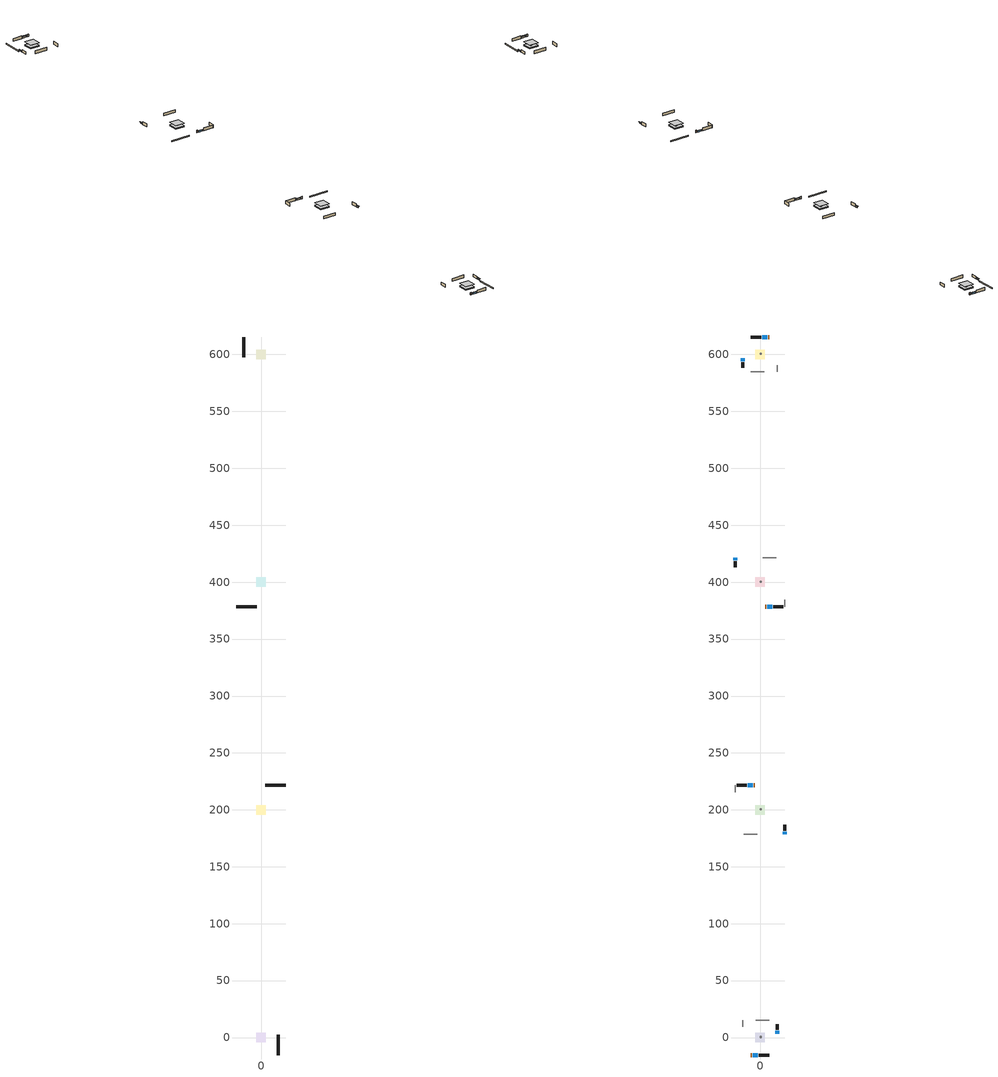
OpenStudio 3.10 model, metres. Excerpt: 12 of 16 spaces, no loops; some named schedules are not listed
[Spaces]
unit1_crawlspace___unvented_1
 floor foundation (unit1_Slab1_construction): -4.21,-4.21 -4.21,4.21 4.21,4.21 4.21,-4.21 z-0.91
 wall foundation (unit1_FoundationWall2_construction): 15.36,-15.36 15.36,2.5 z-0.91:0
unit2_crawlspace___unvented_1
 floor foundation (unit2_Slab1_2_construction): -4.21,195.79 -4.21,204.21 4.21,204.21 4.21,195.79 z-0.91
 wall foundation (unit2_FoundationWall3_2_construction): 21.56,221.56 3.7,221.56 z-0.91:0
unit3_crawlspace___unvented_1
 floor foundation (unit3_Slab1_3_construction): -4.21,395.79 -4.21,404.21 4.21,404.21 4.21,395.79 z-0.91
 wall foundation (unit3_FoundationWall3_3_construction): -21.56,378.44 -3.7,378.44 z-0.91:0
unit4_crawlspace___unvented_1
 floor foundation (unit4_Slab1_4_construction): -4.21,595.79 -4.21,604.21 4.21,604.21 4.21,595.79 z-0.91
 wall foundation (unit4_FoundationWall2_4_construction): -15.36,615.36 -15.36,597.5 z-0.91:0
unit1_central_ac_and_furnace_airloop_ret_air_space
 floor adiabatic (unit1_AdiabaticConst): 0,0 0,1 1,1 1,0 z0
 wall adiabatic (unit1_AdiabaticConst): 0,0 1,0 1,1 0,1 0,0 z0:1
 ceiling adiabatic (unit1_AdiabaticConst): 1,0 1,1 0,1 0,0 z1
unit1_conditioned_space_1
 floor to unit1_crawlspace___unvented_1 (unit1_Floor1_construction): -4.21,-4.21 -4.21,4.21 4.21,4.21 4.21,-4.21 z0
 wall outside (unit1_AdiabaticWallConstruction_1): -8.14,-15.36 -7.22,-15.36 z0:2.03
 wall outside (unit1_AdiabaticWallConstruction): -6.3,-15.36 -1.9,-15.36 z0:1.19; 15.36,3.43 15.36,5.87 z0:1.07
 wall outside (unit1_Wall3_construction): -0.97,-15.36 8.03,-15.36 z0:2.44
 wall outside (unit1_Wall2_construction): 15.36,6.8 15.36,11.69 z0:2.44
 wall adiabatic (unit1_Wall4_construction): -15.36,15.36 -15.36,9.41 z0:2.44
 wall adiabatic (unit1_Wall1_construction): 8.14,15.36 -3.77,15.36 z0:2.44
 window (unit1_WindowConstruction_1): -6.3,-15.36 -1.9,-15.36 z0:1.19
 window (unit1_WindowConstruction): 15.36,3.43 15.36,5.87 z0:1.07
 door (unit1_Door): -8.14,-15.36 -7.23,-15.36 z0:2.03
 ceiling to unit1_attic___vented_1 (unit1_Floor2_construction): 4.21,-4.21 4.21,4.21 -4.21,4.21 -4.21,-4.21 z2.44
unit2_central_ac_and_furnace_airloop_ret_air_space
 floor adiabatic (unit2_AdiabaticConst): 0,200 0,201 1,201 1,200 z0
 wall adiabatic (unit2_AdiabaticConst): 0,200 1,200 1,201 0,201 0,200 z0:1
 ceiling adiabatic (unit2_AdiabaticConst): 1,200 1,201 0,201 0,200 z1
unit2_conditioned_space_1
 floor to unit2_crawlspace___unvented_1 (unit2_Floor1_2_construction): -4.21,195.79 -4.21,204.21 4.21,204.21 4.21,195.79 z0
 wall outside (unit2_AdiabaticWallConstruction_1): -4.46,221.56 -5.37,221.56 z0:2.03
 wall outside (unit2_AdiabaticWallConstruction): 21.56,178.44 21.56,180.89 z0:1.07; -6.3,221.56 -10.7,221.56 z0:1.19
 wall outside (unit2_Wall4_2_construction): 21.56,181.82 21.56,186.7 z0:2.44
 wall outside (unit2_Wall3_2_construction): -11.63,221.56 -20.63,221.56 z0:2.44
 wall adiabatic (unit2_Wall2_2_construction): -21.56,221.56 -21.56,215.6 z0:2.44
 wall adiabatic (unit2_Wall1_2_construction): -14.33,178.44 -2.43,178.44 z0:2.44
 window (unit2_WindowConstruction_1): 21.56,178.44 21.56,180.89 z0:1.07
 window (unit2_WindowConstruction): -6.3,221.56 -10.7,221.56 z0:1.19
 door (unit2_Door): -4.46,221.56 -5.37,221.56 z0:2.03
 ceiling to unit2_attic___vented_1 (unit2_Floor2_2_construction): 4.21,195.79 4.21,204.21 -4.21,204.21 -4.21,195.79 z2.44
unit3_central_ac_and_furnace_airloop_ret_air_space
 floor adiabatic (unit3_AdiabaticConst): 0,400 0,401 1,401 1,400 z0
 wall adiabatic (unit3_AdiabaticConst): 0,400 1,400 1,401 0,401 0,400 z0:1
 ceiling adiabatic (unit3_AdiabaticConst): 1,400 1,401 0,401 0,400 z1
unit3_conditioned_space_1
 floor to unit3_crawlspace___unvented_1 (unit3_Floor1_3_construction): -4.21,395.79 -4.21,404.21 4.21,404.21 4.21,395.79 z0
 wall outside (unit3_AdiabaticWallConstruction_1): 4.46,378.44 5.37,378.44 z0:2.03
 wall outside (unit3_AdiabaticWallConstruction): -21.56,421.56 -21.56,419.11 z0:1.07; 6.3,378.44 10.7,378.44 z0:1.19
 wall outside (unit3_Wall4_3_construction): -21.56,418.18 -21.56,413.3 z0:2.44
 wall outside (unit3_Wall3_3_construction): 11.63,378.44 20.63,378.44 z0:2.44
 wall adiabatic (unit3_Wall2_3_construction): 21.56,378.44 21.56,384.4 z0:2.44
 wall adiabatic (unit3_Wall1_3_construction): 14.33,421.56 2.43,421.56 z0:2.44
 window (unit3_WindowConstruction_1): -21.56,421.56 -21.56,419.11 z0:1.07
 window (unit3_WindowConstruction): 6.3,378.44 10.7,378.44 z0:1.19
 door (unit3_Door): 4.46,378.44 5.37,378.44 z0:2.03
 ceiling to unit3_attic___vented_1 (unit3_Floor2_3_construction): 4.21,395.79 4.21,404.21 -4.21,404.21 -4.21,395.79 z2.44
unit4_central_ac_and_furnace_airloop_ret_air_space
 floor adiabatic (unit4_AdiabaticConst): 0,600 0,601 1,601 1,600 z0
 wall adiabatic (unit4_AdiabaticConst): 0,600 1,600 1,601 0,601 0,600 z0:1
 ceiling adiabatic (unit4_AdiabaticConst): 1,600 1,601 0,601 0,600 z1
unit4_conditioned_space_1
 floor to unit4_crawlspace___unvented_1 (unit4_Floor1_4_construction): -4.21,595.79 -4.21,604.21 4.21,604.21 4.21,595.79 z0
 wall outside (unit4_AdiabaticWallConstruction_1): 8.14,615.36 7.22,615.36 z0:2.03
 wall outside (unit4_AdiabaticWallConstruction): 6.3,615.36 1.9,615.36 z0:1.19; -15.36,596.57 -15.36,594.13 z0:1.07
 wall outside (unit4_Wall3_4_construction): 0.97,615.36 -8.03,615.36 z0:2.44
 wall outside (unit4_Wall2_4_construction): -15.36,593.2 -15.36,588.31 z0:2.44
 wall adiabatic (unit4_Wall4_4_construction): 15.36,584.64 15.36,590.59 z0:2.44
 wall adiabatic (unit4_Wall1_4_construction): -8.14,584.64 3.77,584.64 z0:2.44
 window (unit4_WindowConstruction_1): 6.3,615.36 1.9,615.36 z0:1.19
 window (unit4_WindowConstruction): -15.36,596.57 -15.36,594.13 z0:1.07
 door (unit4_Door): 8.14,615.36 7.23,615.36 z0:2.03
 ceiling to unit4_attic___vented_1 (unit4_Floor2_4_construction): 4.21,595.79 4.21,604.21 -4.21,604.21 -4.21,595.79 z2.44
shading: -1.59,-15.36 -6.6,-15.36 -6.6,-15.97 -1.59,-15.97 z1.49; 15.36,6.18 15.36,3.12 15.97,3.12 15.97,6.18 z1.37; 21.56,181.19 21.56,178.14 22.17,178.14 22.17,181.19 z1.37; -11,221.56 -6,221.56 -6,222.17 -11,222.17 z1.49; -21.56,418.81 -21.56,421.86 -22.17,421.86 -22.17,418.81 z1.37; 11,378.44 6,378.44 6,377.83 11,377.83 z1.49; 1.59,615.36 6.6,615.36 6.6,615.97 1.59,615.97 z1.49; -15.36,593.82 -15.36,596.88 -15.97,596.88 -15.97,593.82 z1.37
[Site]
unit1_Buffalo_Niagara_Intl_Ap_NY: Latitude {deg}=42.93; Longitude {deg}=-78.73; Time Zone {hr}=-5; Elevation {m}=215; Terrain=Suburbs; Keep Site Location Information=Yes
[Site:GroundTemperature:Shallow]
4.30207, 2.29327, 2.1324, 3.08568, 6.91256, 10.7216, 14.0239, 16.1158, 16.2935, 14.5921, 11.374, 7.68183
[Site:WaterMainsTemperature]
Calculation Method=Schedule; Temperature Schedule=unit1_mains_temperature_schedule
[Building]
Building 1
[Construction]
unit1_AdiabaticConst: unit1_Adiabatic
unit1_furniture_construction_conditioned_space_1: unit1_furniture_material_conditioned_space_1
unit1_PartitionWallConstruction: unit1_gypsum_board, unit1_wall_stud_and_cavity_5, unit1_gypsum_board
unit1_AdiabaticWallConstruction_1: unit1_wood_siding_2, unit1_wall_rigid_ins, unit1_wall_stud_and_cavity_4, unit1_gypsum_board
unit1_Door: unit1_door_material
unit1_AdiabaticWallConstruction: unit1_wood_siding_1, unit1_wall_rigid_ins, unit1_wall_stud_and_cavity_4, unit1_gypsum_board
unit1_WindowConstruction_1; unit1_WindowConstruction: unit1_WindowMaterial
unit1_Slab1_construction: unit1_soil_0_5_in_
unit1_FoundationWall2_construction: unit1_concrete_8_0_in_
unit1_Floor2_construction: unit1_ceiling_loosefill_ins, unit1_ceiling_stud_and_cavity, unit1_gypsum_board
unit1_Floor1_construction: unit1_floor_stud_and_cavity, unit1_floor_rigid_ins, unit1_osb_sheathing_0_75_in_, unit1_floor_covering
unit1_Wall4_construction: unit1_osb_sheathing_0_5_in__2, unit1_wall_stud_and_cavity, unit1_gypsum_board
unit1_Wall3_construction; unit1_Wall2_construction: unit1_wood_siding, unit1_osb_sheathing_0_5_in__1, unit1_wall_stud_and_cavity_1, unit1_gypsum_board
unit1_Wall1_construction: unit1_osb_sheathing_0_5_in__1, unit1_wall_stud_and_cavity, unit1_gypsum_board
unit2_AdiabaticConst: unit2_Adiabatic
unit2_furniture_construction_conditioned_space_1: unit2_furniture_material_conditioned_space_1
unit2_PartitionWallConstruction: unit2_gypsum_board, unit2_wall_stud_and_cavity_5, unit2_gypsum_board
unit2_AdiabaticWallConstruction_1: unit2_wood_siding_2, unit2_wall_rigid_ins, unit2_wall_stud_and_cavity_4, unit2_gypsum_board
unit2_Door: unit2_door_material
unit2_AdiabaticWallConstruction: unit2_wood_siding_1, unit2_wall_rigid_ins, unit2_wall_stud_and_cavity_4, unit2_gypsum_board
unit2_WindowConstruction_1; unit2_WindowConstruction: unit2_WindowMaterial
unit2_Slab1_2_construction: unit2_soil_0_5_in_
unit2_FoundationWall3_2_construction: unit2_concrete_8_0_in_
unit2_Floor2_2_construction: unit2_ceiling_loosefill_ins, unit2_ceiling_stud_and_cavity, unit2_gypsum_board
unit2_Floor1_2_construction: unit2_floor_stud_and_cavity, unit2_floor_rigid_ins, unit2_osb_sheathing_0_75_in_, unit2_floor_covering
unit2_Wall4_2_construction; unit2_Wall3_2_construction: unit2_wood_siding, unit2_osb_sheathing_0_5_in__2, unit2_wall_stud_and_cavity_1, unit2_gypsum_board
unit2_Wall2_2_construction: unit2_osb_sheathing_0_5_in__2, unit2_wall_stud_and_cavity, unit2_gypsum_board
unit2_Wall1_2_construction: unit2_osb_sheathing_0_5_in__1, unit2_wall_stud_and_cavity, unit2_gypsum_board
unit3_AdiabaticConst: unit3_Adiabatic
unit3_furniture_construction_conditioned_space_1: unit3_furniture_material_conditioned_space_1
unit3_PartitionWallConstruction: unit3_gypsum_board, unit3_wall_stud_and_cavity_5, unit3_gypsum_board
unit3_AdiabaticWallConstruction_1: unit3_wood_siding_2, unit3_wall_rigid_ins, unit3_wall_stud_and_cavity_4, unit3_gypsum_board
unit3_Door: unit3_door_material
unit3_AdiabaticWallConstruction: unit3_wood_siding_1, unit3_wall_rigid_ins, unit3_wall_stud_and_cavity_4, unit3_gypsum_board
unit3_WindowConstruction_1; unit3_WindowConstruction: unit3_WindowMaterial
unit3_Slab1_3_construction: unit3_soil_0_5_in_
unit3_FoundationWall3_3_construction: unit3_concrete_8_0_in_
unit3_Floor2_3_construction: unit3_ceiling_loosefill_ins, unit3_ceiling_stud_and_cavity, unit3_gypsum_board
unit3_Floor1_3_construction: unit3_floor_stud_and_cavity, unit3_floor_rigid_ins, unit3_osb_sheathing_0_75_in_, unit3_floor_covering
unit3_Wall4_3_construction; unit3_Wall3_3_construction: unit3_wood_siding, unit3_osb_sheathing_0_5_in__2, unit3_wall_stud_and_cavity_1, unit3_gypsum_board
unit3_Wall2_3_construction: unit3_osb_sheathing_0_5_in__2, unit3_wall_stud_and_cavity, unit3_gypsum_board
unit3_Wall1_3_construction: unit3_osb_sheathing_0_5_in__1, unit3_wall_stud_and_cavity, unit3_gypsum_board
unit4_AdiabaticConst: unit4_Adiabatic
unit4_furniture_construction_conditioned_space_1: unit4_furniture_material_conditioned_space_1
unit4_PartitionWallConstruction: unit4_gypsum_board, unit4_wall_stud_and_cavity_5, unit4_gypsum_board
unit4_AdiabaticWallConstruction_1: unit4_wood_siding_2, unit4_wall_rigid_ins, unit4_wall_stud_and_cavity_4, unit4_gypsum_board
unit4_Door: unit4_door_material
unit4_AdiabaticWallConstruction: unit4_wood_siding_1, unit4_wall_rigid_ins, unit4_wall_stud_and_cavity_4, unit4_gypsum_board
unit4_WindowConstruction_1; unit4_WindowConstruction: unit4_WindowMaterial
unit4_Slab1_4_construction: unit4_soil_0_5_in_
unit4_FoundationWall2_4_construction: unit4_concrete_8_0_in_
unit4_Floor2_4_construction: unit4_ceiling_loosefill_ins, unit4_ceiling_stud_and_cavity, unit4_gypsum_board
unit4_Floor1_4_construction: unit4_floor_stud_and_cavity, unit4_floor_rigid_ins, unit4_osb_sheathing_0_75_in_, unit4_floor_covering
unit4_Wall4_4_construction: unit4_osb_sheathing_0_5_in__2, unit4_wall_stud_and_cavity, unit4_gypsum_board
unit4_Wall3_4_construction; unit4_Wall2_4_construction: unit4_wood_siding, unit4_osb_sheathing_0_5_in__1, unit4_wall_stud_and_cavity_1, unit4_gypsum_board
unit4_Wall1_4_construction: unit4_osb_sheathing_0_5_in__1, unit4_wall_stud_and_cavity, unit4_gypsum_board
[Material:NoMass] Roughness=Rough; Thermal Resistance {m2-K/W}=176.1
unit1_Adiabatic; unit2_Adiabatic; unit3_Adiabatic; unit4_Adiabatic
[Material] Roughness=Rough
Name | Thickness {m} | Conductivity {W/m-K} | Density {kg/m3} | Specific Heat {J/kg-K} | Thermal Absorptance | Solar Absorptance | Visible Absorptance
unit1_furniture_material_conditioned_space_1; unit2_furniture_material_conditioned_space_1; unit3_furniture_material_conditioned_space_1; unit4_furniture_material_conditioned_space_1 | 0.1524 | 0.115458 | 640.8 | 1214.23 | 0.9 | 0.6 | 0.6
unit1_wall_stud_and_cavity_5; unit2_wall_stud_and_cavity_5; unit3_wall_stud_and_cavity_5; unit4_wall_stud_and_cavity_5 | 0.0889 | 0.391764 | 83.0341 | 1211.67 | 0.9 | 0.7 | 0.7
unit1_wood_siding_2; unit1_wood_siding_1; unit2_wood_siding_2; unit2_wood_siding_1; unit3_wood_siding_2; unit3_wood_siding_1; unit4_wood_siding_2; unit4_wood_siding_1 | 0.0254 | 0.102417 | 544.68 | 1172.36
unit1_door_material; unit2_door_material; unit3_door_material; unit4_door_material | 0.04445 | 0.0716541 | 512.64 | 1214.23 | 0.9 | 0.7 | 0.7
unit1_wall_stud_and_cavity_4; unit2_wall_stud_and_cavity_4; unit3_wall_stud_and_cavity_4; unit4_wall_stud_and_cavity_4 | 0.0889 | 0.380278 | 52.3479 | 1209.89 | 0.9 | 0.7 | 0.7
unit1_wall_rigid_ins; unit2_wall_rigid_ins; unit3_wall_rigid_ins; unit4_wall_rigid_ins | 0.512978 | 0.029427 | 32.04 | 1214.23 | 0.9 | 0.7 | 0.7
unit1_soil_0_5_in_; unit2_soil_0_5_in_; unit3_soil_0_5_in_; unit4_soil_0_5_in_ | 0.0127 | 1.731 | 1842.3 | 418.7 | 0.9 | 0.7 | 0.7
unit1_concrete_8_0_in_; unit2_concrete_8_0_in_; unit3_concrete_8_0_in_; unit4_concrete_8_0_in_ | 0.2032 | 1.803125 | 2242.8 | 837.4 | 0.9 | 0.7 | 0.7
unit1_ceiling_stud_and_cavity; unit2_ceiling_stud_and_cavity; unit3_ceiling_stud_and_cavity; unit4_ceiling_stud_and_cavity | 0.1397 | 0.0824711 | 65.682 | 1177.47 | 0.9 | 0.7 | 0.7
unit1_ceiling_loosefill_ins; unit2_ceiling_loosefill_ins; unit3_ceiling_loosefill_ins; unit4_ceiling_loosefill_ins | 0.169333 | 0.0480833 | 16.02 | 1046.75 | 0.9 | 0.7 | 0.7
unit1_floor_covering; unit2_floor_covering; unit3_floor_covering; unit4_floor_covering | 0.0127 | 0.0433444 | 54.468 | 1339.84 | 0.9 | 0.6 | 0.6
unit1_osb_sheathing_0_75_in_; unit2_osb_sheathing_0_75_in_; unit3_osb_sheathing_0_75_in_; unit4_osb_sheathing_0_75_in_ | 0.01905 | 0.115458 | 512.64 | 1214.23 | 0.9 | 0.7 | 0.7
unit1_floor_rigid_ins; unit2_floor_rigid_ins; unit3_floor_rigid_ins; unit4_floor_rigid_ins | 0.103632 | 0.029427 | 32.04 | 1214.23 | 0.9 | 0.7 | 0.7
unit1_floor_stud_and_cavity; unit2_floor_stud_and_cavity; unit3_floor_stud_and_cavity; unit4_floor_stud_and_cavity | 0.1397 | 0.21683 | 92.3553 | 1139.71 | 0.9 | 0.7 | 0.7
unit1_osb_sheathing_0_5_in__2; unit1_osb_sheathing_0_5_in__1; unit2_osb_sheathing_0_5_in__2; unit2_osb_sheathing_0_5_in__1; unit3_osb_sheathing_0_5_in__2; unit3_osb_sheathing_0_5_in__1; unit4_osb_sheathing_0_5_in__2; unit4_osb_sheathing_0_5_in__1 | 0.0127 | 0.115458 | 512.64 | 1214.23
unit1_wall_stud_and_cavity_1; unit2_wall_stud_and_cavity_1; unit3_wall_stud_and_cavity_1; unit4_wall_stud_and_cavity_1 | 0.1397 | 0.0929022 | 139.0536 | 1170.24 | 0.9 | 0.7 | 0.7
unit1_wood_siding; unit2_wood_siding; unit3_wood_siding; unit4_wood_siding | 0.0254 | 0.102417 | 544.68 | 1172.36 | 0.9 | 0.7 | 0.7
unit1_gypsum_board; unit2_gypsum_board; unit3_gypsum_board; unit4_gypsum_board | 0.0127 | 0.160291 | 801 | 837.4 | 0.9 | 0.6 | 0.6
unit1_wall_stud_and_cavity; unit2_wall_stud_and_cavity; unit3_wall_stud_and_cavity; unit4_wall_stud_and_cavity | 0.1397 | 0.506836 | 139.0536 | 1170.24 | 0.9 | 0.7 | 0.7
[WindowMaterial:SimpleGlazingSystem] U-Factor {W/m2-K}=2.10086; Solar Heat Gain Coefficient=0.3
unit1_WindowMaterial; unit2_WindowMaterial; unit3_WindowMaterial; unit4_WindowMaterial
[Foundation:Kiva:Settings]
Soil Conductivity {W/m-K}=1.731; Soil Density {kg/m3}=1842.3; Soil Specific Heat {J/kg-K}=418.7; Ground Solar Absorptivity=0.9; Ground Thermal Absorptivity=0.9; Ground Surface Roughness {m}=0.03; Far-Field Width {m}=40; Deep-Ground Boundary Condition=ZeroFlux; Deep-Ground Depth {m}=40; Minimum Cell Dimension {m}=0.2; Maximum Cell Growth Coefficient=3; Simulation Timestep=Timestep
[ElectricEquipment]
Name | Electric Equipment Definition | Space or SpaceType | Schedule
unit1_mech_vent_bath_fan_0 | unit1_mech_vent_bath_fan_0 | unit1_conditioned_space_1 | unit1_mech_vent_bath_fan_0_schedule
unit1_mech_vent_range_fan_0 | unit1_mech_vent_range_fan_0 | unit1_conditioned_space_1 | unit1_mech_vent_range_fan_0_schedule
unit1_mech_vent_house_fan_cfis | unit1_mech_vent_house_fan_cfis | unit1_conditioned_space_1 | unit1_mech_vent_house_fan_cfis_schedule
unit1_mech_vent_house_fan | unit1_mech_vent_house_fan | unit1_conditioned_space_1 | unit1_mech_vent_house_fan_schedule
unit1_whole_house_fan | unit1_whole_house_fan | unit1_conditioned_space_1 | Always On Discrete
unit1_misc_plug_loads | unit1_misc_plug_loads | unit1_conditioned_space_1 | unit1_plug_loads_other
unit1_misc_tv | unit1_misc_tv | unit1_conditioned_space_1 | unit1_plug_loads_tv
unit1_cooking_range | unit1_cooking_range | unit1_conditioned_space_1 | unit1_cooking_range
unit1_fridge | unit1_fridge | unit1_conditioned_space_1 | unit1_fridge_schedule
unit1_dishwasher | unit1_dishwasher | unit1_conditioned_space_1 | unit1_dishwasher
unit1_clothes_dryer | unit1_clothes_dryer | unit1_conditioned_space_1 | unit1_clothes_dryer
unit1_clothes_washer | unit1_clothes_washer | unit1_conditioned_space_1 | unit1_clothes_washer
unit1_ceiling_fan | unit1_ceiling_fan | unit1_conditioned_space_1 | unit1_ceiling_fan
unit2_mech_vent_bath_fan_0 | unit2_mech_vent_bath_fan_0 | unit2_conditioned_space_1 | unit2_mech_vent_bath_fan_0_schedule
unit2_mech_vent_range_fan_0 | unit2_mech_vent_range_fan_0 | unit2_conditioned_space_1 | unit2_mech_vent_range_fan_0_schedule
unit2_mech_vent_house_fan_cfis | unit2_mech_vent_house_fan_cfis | unit2_conditioned_space_1 | unit2_mech_vent_house_fan_cfis_schedule
unit2_mech_vent_house_fan | unit2_mech_vent_house_fan | unit2_conditioned_space_1 | unit2_mech_vent_house_fan_schedule
unit2_whole_house_fan | unit2_whole_house_fan | unit2_conditioned_space_1 | unit2_Always_On_Discrete
unit2_misc_plug_loads | unit2_misc_plug_loads | unit2_conditioned_space_1 | unit2_plug_loads_other
unit2_misc_tv | unit2_misc_tv | unit2_conditioned_space_1 | unit2_plug_loads_tv
unit2_cooking_range | unit2_cooking_range | unit2_conditioned_space_1 | unit2_cooking_range
unit2_fridge | unit2_fridge | unit2_conditioned_space_1 | unit2_fridge_schedule
unit2_dishwasher | unit2_dishwasher | unit2_conditioned_space_1 | unit2_dishwasher
unit2_clothes_dryer | unit2_clothes_dryer | unit2_conditioned_space_1 | unit2_clothes_dryer
unit2_clothes_washer | unit2_clothes_washer | unit2_conditioned_space_1 | unit2_clothes_washer
unit2_ceiling_fan | unit2_ceiling_fan | unit2_conditioned_space_1 | unit2_ceiling_fan
unit3_mech_vent_bath_fan_0 | unit3_mech_vent_bath_fan_0 | unit3_conditioned_space_1 | unit3_mech_vent_bath_fan_0_schedule
unit3_mech_vent_range_fan_0 | unit3_mech_vent_range_fan_0 | unit3_conditioned_space_1 | unit3_mech_vent_range_fan_0_schedule
unit3_mech_vent_house_fan_cfis | unit3_mech_vent_house_fan_cfis | unit3_conditioned_space_1 | unit3_mech_vent_house_fan_cfis_schedule
unit3_mech_vent_house_fan | unit3_mech_vent_house_fan | unit3_conditioned_space_1 | unit3_mech_vent_house_fan_schedule
unit3_whole_house_fan | unit3_whole_house_fan | unit3_conditioned_space_1 | unit3_Always_On_Discrete
unit3_misc_plug_loads | unit3_misc_plug_loads | unit3_conditioned_space_1 | unit3_plug_loads_other
unit3_misc_tv | unit3_misc_tv | unit3_conditioned_space_1 | unit3_plug_loads_tv
unit3_cooking_range | unit3_cooking_range | unit3_conditioned_space_1 | unit3_cooking_range
unit3_fridge | unit3_fridge | unit3_conditioned_space_1 | unit3_fridge_schedule
unit3_dishwasher | unit3_dishwasher | unit3_conditioned_space_1 | unit3_dishwasher
unit3_clothes_dryer | unit3_clothes_dryer | unit3_conditioned_space_1 | unit3_clothes_dryer
unit3_clothes_washer | unit3_clothes_washer | unit3_conditioned_space_1 | unit3_clothes_washer
unit3_ceiling_fan | unit3_ceiling_fan | unit3_conditioned_space_1 | unit3_ceiling_fan
unit4_mech_vent_bath_fan_0 | unit4_mech_vent_bath_fan_0 | unit4_conditioned_space_1 | unit4_mech_vent_bath_fan_0_schedule
unit4_mech_vent_range_fan_0 | unit4_mech_vent_range_fan_0 | unit4_conditioned_space_1 | unit4_mech_vent_range_fan_0_schedule
unit4_mech_vent_house_fan_cfis | unit4_mech_vent_house_fan_cfis | unit4_conditioned_space_1 | unit4_mech_vent_house_fan_cfis_schedule
unit4_mech_vent_house_fan | unit4_mech_vent_house_fan | unit4_conditioned_space_1 | unit4_mech_vent_house_fan_schedule
unit4_whole_house_fan | unit4_whole_house_fan | unit4_conditioned_space_1 | unit4_Always_On_Discrete
unit4_misc_plug_loads | unit4_misc_plug_loads | unit4_conditioned_space_1 | unit4_plug_loads_other
unit4_misc_tv | unit4_misc_tv | unit4_conditioned_space_1 | unit4_plug_loads_tv
unit4_cooking_range | unit4_cooking_range | unit4_conditioned_space_1 | unit4_cooking_range
unit4_fridge | unit4_fridge | unit4_conditioned_space_1 | unit4_fridge_schedule
unit4_dishwasher | unit4_dishwasher | unit4_conditioned_space_1 | unit4_dishwasher
unit4_clothes_dryer | unit4_clothes_dryer | unit4_conditioned_space_1 | unit4_clothes_dryer
unit4_clothes_washer | unit4_clothes_washer | unit4_conditioned_space_1 | unit4_clothes_washer
unit4_ceiling_fan | unit4_ceiling_fan | unit4_conditioned_space_1 | unit4_ceiling_fan
[ElectricEquipment:Definition] Design Level Calculation Method=EquipmentLevel
Name | Design Level {W} | Fraction Latent | Fraction Radiant | Fraction Lost
unit1_mech_vent_bath_fan_0; unit1_mech_vent_range_fan_0; unit2_mech_vent_bath_fan_0; unit2_mech_vent_range_fan_0; unit3_mech_vent_bath_fan_0; unit3_mech_vent_range_fan_0; unit4_mech_vent_bath_fan_0; unit4_mech_vent_range_fan_0 | 30 | 0 | 0 | 1
unit1_mech_vent_house_fan_cfis; unit2_mech_vent_house_fan_cfis; unit3_mech_vent_house_fan_cfis; unit4_mech_vent_house_fan_cfis | 0 | 0 | 0 | 0
unit1_mech_vent_house_fan; unit1_whole_house_fan; unit2_mech_vent_house_fan; unit2_whole_house_fan; unit3_whole_house_fan; unit3_mech_vent_house_fan; unit4_mech_vent_house_fan; unit4_whole_house_fan | 0 | 0 | 0 | 1
unit1_misc_plug_loads | 128.613 | 0.045 | 0.513 | 0.1
unit1_misc_tv | 407.323 | 0 | 0.6 | 0
unit1_cooking_range | 102.038 | 0.16 | 0.384 | 0.2
unit1_fridge; unit2_fridge; unit3_fridge; unit4_fridge | 78.8813 | 0 | 0.6 | 0
unit1_dishwasher | 740.818 | 0.3 | 0.18 | 0.4
unit1_clothes_dryer | 499.627 | 0.015 | 0.081 | 0.85
unit1_clothes_washer | 1279.03 | 0.03 | 0.162 | 0.7
unit1_ceiling_fan | 58.3651 | 0 | 0.558 | 0
unit2_misc_plug_loads | 129.668 | 0.045 | 0.513 | 0.1
unit2_misc_tv | 514.074 | 0 | 0.6 | 0
unit2_cooking_range | 91.2667 | 0.16 | 0.384 | 0.2
unit2_dishwasher | 402.111 | 0.3 | 0.18 | 0.4
unit2_clothes_dryer | 303.047 | 0.015 | 0.081 | 0.85
unit2_clothes_washer | 832.117 | 0.03 | 0.162 | 0.7
unit2_ceiling_fan | 55.8546 | 0 | 0.558 | 0
unit3_misc_tv | 515.429 | 0 | 0.6 | 0
unit3_misc_plug_loads | 130.7 | 0.045 | 0.513 | 0.1
unit3_cooking_range | 85.6421 | 0.16 | 0.384 | 0.2
unit3_dishwasher | 577.46 | 0.3 | 0.18 | 0.4
unit3_clothes_dryer | 527.382 | 0.015 | 0.081 | 0.85
unit3_clothes_washer | 765.44 | 0.03 | 0.162 | 0.7
unit3_ceiling_fan | 55.8833 | 0 | 0.558 | 0
unit4_misc_plug_loads | 127.623 | 0.045 | 0.513 | 0.1
unit4_misc_tv | 398.851 | 0 | 0.6 | 0
unit4_cooking_range | 67.538 | 0.16 | 0.384 | 0.2
unit4_dishwasher | 626.051 | 0.3 | 0.18 | 0.4
unit4_clothes_dryer | 238.256 | 0.015 | 0.081 | 0.85
unit4_ceiling_fan | 61.0882 | 0 | 0.558 | 0
unit4_clothes_washer | 859.361 | 0.03 | 0.162 | 0.7
[EnergyManagementSystem:Actuator]
Name | Actuated Component | Actuated Component Type | Actuated Component Control Type | Zone or Space
unit1_mech_vent_house_fan_latent_load_act | unit1_mech_vent_house_fan_latent_load | OtherEquipment | Power Level | unit1_conditioned_space_1
unit1_mech_vent_house_fan_sensible_load_act | unit1_mech_vent_house_fan_sensible_load | OtherEquipment | Power Level | unit1_conditioned_space_1
unit1_mech_vent_house_fan_cfis_act | unit1_mech_vent_house_fan_cfis | ElectricEquipment | Electricity Rate | unit1_conditioned_space_1
unit1_whole_house_fan_act | unit1_whole_house_fan | ElectricEquipment | Electricity Rate | unit1_conditioned_space_1
unit1_central_ac_and_furnace_airloop_0_SupLatLkToDZ_act | unit1_central_ac_and_furnace_airloop_0_SupLatLkToDZ | OtherEquipment | Power Level | unit1_crawlspace___unvented_1
unit1_central_ac_and_furnace_airloop_0_SupSensLkToDZ_act | unit1_central_ac_and_furnace_airloop_0_SupSensLkToDZ | OtherEquipment | Power Level | unit1_crawlspace___unvented_1
unit1_central_ac_and_furnace_airloop_0_RetCondToDZ_act | unit1_central_ac_and_furnace_airloop_0_RetCondToDZ | OtherEquipment | Power Level | unit1_crawlspace___unvented_1
unit1_central_ac_and_furnace_airloop_0_SupCondToDZ_act | unit1_central_ac_and_furnace_airloop_0_SupCondToDZ | OtherEquipment | Power Level | unit1_crawlspace___unvented_1
unit1_central_ac_and_furnace_airloop_0_RetLatLkToRP_act | unit1_central_ac_and_furnace_airloop_0_RetLatLkToRP | OtherEquipment | Power Level | unit1_central_ac_and_furnace_airloop_ret_air_space
unit1_central_ac_and_furnace_airloop_0_RetSensLkToRP_act | unit1_central_ac_and_furnace_airloop_0_RetSensLkToRP | OtherEquipment | Power Level | unit1_central_ac_and_furnace_airloop_ret_air_space
unit1_central_ac_and_furnace_airloop_0_RetCondToRP_act | unit1_central_ac_and_furnace_airloop_0_RetCondToRP | OtherEquipment | Power Level | unit1_central_ac_and_furnace_airloop_ret_air_space
unit1_central_ac_and_furnace_airloop_0_SupCondToLv_act | unit1_central_ac_and_furnace_airloop_0_SupCondToLv | OtherEquipment | Power Level | unit1_conditioned_space_1
unit1_central_ac_and_furnace_airloop_0_SupLatLkToCond_act | unit1_central_ac_and_furnace_airloop_0_SupLatLkToCond | OtherEquipment | Power Level | unit1_conditioned_space_1
unit1_central_ac_and_furnace_airloop_0_SupSensLkToCond_act | unit1_central_ac_and_furnace_airloop_0_SupSensLkToCond | OtherEquipment | Power Level | unit1_conditioned_space_1
unit1_water_heater_ec_adj_act | unit1_water_heater_energy_adjustment1 | OtherEquipment | Power Level | unit1_conditioned_space_1
unit2_mech_vent_house_fan_latent_load_act | unit2_mech_vent_house_fan_latent_load | OtherEquipment | Power Level | unit2_conditioned_space_1
unit2_mech_vent_house_fan_sensible_load_act | unit2_mech_vent_house_fan_sensible_load | OtherEquipment | Power Level | unit2_conditioned_space_1
unit2_mech_vent_house_fan_cfis_act | unit2_mech_vent_house_fan_cfis | ElectricEquipment | Electricity Rate | unit2_conditioned_space_1
unit2_whole_house_fan_act | unit2_whole_house_fan | ElectricEquipment | Electricity Rate | unit2_conditioned_space_1
[SpaceInfiltration:DesignFlowRate] Density Basis=Outdoor
Name | Space or SpaceType | Schedule | Design Flow Rate Calculation Method | Design Flow Rate {m3/s} | Air Changes per Hour {1/hr} | Constant Term Coefficient | Temperature Term Coefficient | Velocity Term Coefficient | Velocity Squared Term Coefficient
unit1_infil_flow; unit1_whole_house_fan_flow; unit1_natural_vent_flow | unit1_conditioned_space_1 | Always On Discrete | Flow/Space | 0
unit1_crawlspace_unvented_1_duct_leakage_imbalance_infil_flow | unit1_crawlspace___unvented_1 | Always On Discrete | Flow/Space | 0
unit1_infil_crawlspace___unvented_1 | unit1_crawlspace___unvented_1 | Always On Discrete | AirChanges/Hour |  | 0.1 | 1 | 0 | 0 | 0
unit2_infil_flow; unit2_whole_house_fan_flow; unit2_natural_vent_flow | unit2_conditioned_space_1 | unit2_Always_On_Discrete | Flow/Space | 0
unit2_crawlspace_unvented_1_duct_leakage_imbalance_infil_flow | unit2_crawlspace___unvented_1 | unit2_Always_On_Discrete | Flow/Space | 0
unit2_infil_crawlspace___unvented_1 | unit2_crawlspace___unvented_1 | unit2_Always_On_Discrete | AirChanges/Hour |  | 0.1 | 1 | 0 | 0 | 0
unit3_infil_flow; unit3_whole_house_fan_flow; unit3_natural_vent_flow | unit3_conditioned_space_1 | unit3_Always_On_Discrete | Flow/Space | 0
unit3_crawlspace_unvented_1_duct_leakage_imbalance_infil_flow | unit3_crawlspace___unvented_1 | unit3_Always_On_Discrete | Flow/Space | 0
unit3_infil_crawlspace___unvented_1 | unit3_crawlspace___unvented_1 | unit3_Always_On_Discrete | AirChanges/Hour |  | 0.1 | 1 | 0 | 0 | 0
unit4_infil_flow; unit4_whole_house_fan_flow; unit4_natural_vent_flow | unit4_conditioned_space_1 | unit4_Always_On_Discrete | Flow/Space | 0
unit4_crawlspace_unvented_1_duct_leakage_imbalance_infil_flow | unit4_crawlspace___unvented_1 | unit4_Always_On_Discrete | Flow/Space | 0
unit4_infil_crawlspace___unvented_1 | unit4_crawlspace___unvented_1 | unit4_Always_On_Discrete | AirChanges/Hour |  | 0.1 | 1 | 0 | 0 | 0
[OtherEquipment]
Name | Other Equipment Definition | Space or SpaceType | Schedule | Fuel Type
unit1_mech_vent_house_fan_latent_load | unit1_mech_vent_house_fan_latent_load | unit1_conditioned_space_1 | Always On Discrete
unit1_mech_vent_house_fan_sensible_load | unit1_mech_vent_house_fan_sensible_load | unit1_conditioned_space_1 | Always On Discrete
unit1_central_ac_and_furnace_airloop_0_SupLatLkToDZ | unit1_central_ac_and_furnace_airloop_0_SupLatLkToDZ | unit1_crawlspace___unvented_1 | Always On Discrete
unit1_central_ac_and_furnace_airloop_0_SupSensLkToDZ | unit1_central_ac_and_furnace_airloop_0_SupSensLkToDZ | unit1_crawlspace___unvented_1 | Always On Discrete
unit1_central_ac_and_furnace_airloop_0_RetCondToDZ | unit1_central_ac_and_furnace_airloop_0_RetCondToDZ | unit1_crawlspace___unvented_1 | Always On Discrete
unit1_central_ac_and_furnace_airloop_0_SupCondToDZ | unit1_central_ac_and_furnace_airloop_0_SupCondToDZ | unit1_crawlspace___unvented_1 | Always On Discrete
unit1_central_ac_and_furnace_airloop_0_RetLatLkToRP | unit1_central_ac_and_furnace_airloop_0_RetLatLkToRP | unit1_central_ac_and_furnace_airloop_ret_air_space | Always On Discrete
unit1_central_ac_and_furnace_airloop_0_RetSensLkToRP | unit1_central_ac_and_furnace_airloop_0_RetSensLkToRP | unit1_central_ac_and_furnace_airloop_ret_air_space | Always On Discrete
unit1_central_ac_and_furnace_airloop_0_RetCondToRP | unit1_central_ac_and_furnace_airloop_0_RetCondToRP | unit1_central_ac_and_furnace_airloop_ret_air_space | Always On Discrete
unit1_central_ac_and_furnace_airloop_0_SupCondToLv | unit1_central_ac_and_furnace_airloop_0_SupCondToLv | unit1_conditioned_space_1 | Always On Discrete
unit1_central_ac_and_furnace_airloop_0_SupLatLkToCond | unit1_central_ac_and_furnace_airloop_0_SupLatLkToCond | unit1_conditioned_space_1 | Always On Discrete
unit1_central_ac_and_furnace_airloop_0_SupSensLkToCond | unit1_central_ac_and_furnace_airloop_0_SupSensLkToCond | unit1_conditioned_space_1 | Always On Discrete
unit1_general_water_use_latent | unit1_general_water_use_latent | unit1_conditioned_space_1 | unit1_general_water_use_schedule
unit1_general_water_use_sensible | unit1_general_water_use_sensible | unit1_conditioned_space_1 | unit1_general_water_use_schedule
unit1_cooking_range_1 | unit1_cooking_range_2 | unit1_conditioned_space_1 | unit1_cooking_range | NaturalGas
unit1_clothes_dryer_1 | unit1_clothes_dryer_2 | unit1_conditioned_space_1 | unit1_clothes_dryer | NaturalGas
unit1_water_heater_energy_adjustment1 | unit1_water_heater_energy_adjustment1 | unit1_conditioned_space_1 | Always On Discrete | NaturalGas
unit2_mech_vent_house_fan_latent_load | unit2_mech_vent_house_fan_latent_load | unit2_conditioned_space_1 | unit2_Always_On_Discrete
unit2_mech_vent_house_fan_sensible_load | unit2_mech_vent_house_fan_sensible_load | unit2_conditioned_space_1 | unit2_Always_On_Discrete
unit2_central_ac_and_furnace_airloop_0_SupLatLkToDZ | unit2_central_ac_and_furnace_airloop_0_SupLatLkToDZ | unit2_crawlspace___unvented_1 | unit2_Always_On_Discrete
unit2_central_ac_and_furnace_airloop_0_SupSensLkToDZ | unit2_central_ac_and_furnace_airloop_0_SupSensLkToDZ | unit2_crawlspace___unvented_1 | unit2_Always_On_Discrete
unit2_central_ac_and_furnace_airloop_0_RetCondToDZ | unit2_central_ac_and_furnace_airloop_0_RetCondToDZ | unit2_crawlspace___unvented_1 | unit2_Always_On_Discrete
unit2_central_ac_and_furnace_airloop_0_SupCondToDZ | unit2_central_ac_and_furnace_airloop_0_SupCondToDZ | unit2_crawlspace___unvented_1 | unit2_Always_On_Discrete
unit2_central_ac_and_furnace_airloop_0_RetLatLkToRP | unit2_central_ac_and_furnace_airloop_0_RetLatLkToRP | unit2_central_ac_and_furnace_airloop_ret_air_space | unit2_Always_On_Discrete
unit2_central_ac_and_furnace_airloop_0_RetSensLkToRP | unit2_central_ac_and_furnace_airloop_0_RetSensLkToRP | unit2_central_ac_and_furnace_airloop_ret_air_space | unit2_Always_On_Discrete
unit2_central_ac_and_furnace_airloop_0_RetCondToRP | unit2_central_ac_and_furnace_airloop_0_RetCondToRP | unit2_central_ac_and_furnace_airloop_ret_air_space | unit2_Always_On_Discrete
unit2_central_ac_and_furnace_airloop_0_SupCondToLv | unit2_central_ac_and_furnace_airloop_0_SupCondToLv | unit2_conditioned_space_1 | unit2_Always_On_Discrete
unit2_central_ac_and_furnace_airloop_0_SupLatLkToCond | unit2_central_ac_and_furnace_airloop_0_SupLatLkToCond | unit2_conditioned_space_1 | unit2_Always_On_Discrete
unit2_central_ac_and_furnace_airloop_0_SupSensLkToCond | unit2_central_ac_and_furnace_airloop_0_SupSensLkToCond | unit2_conditioned_space_1 | unit2_Always_On_Discrete
unit2_general_water_use_latent | unit2_general_water_use_latent | unit2_conditioned_space_1 | unit2_general_water_use_schedule
unit2_general_water_use_sensible | unit2_general_water_use_sensible | unit2_conditioned_space_1 | unit2_general_water_use_schedule
unit2_cooking_range_1 | unit2_cooking_range_2 | unit2_conditioned_space_1 | unit2_cooking_range | NaturalGas
unit2_clothes_dryer_1 | unit2_clothes_dryer_2 | unit2_conditioned_space_1 | unit2_clothes_dryer | NaturalGas
unit2_water_heater_energy_adjustment1 | unit2_water_heater_energy_adjustment1 | unit2_conditioned_space_1 | unit2_Always_On_Discrete | NaturalGas
unit3_mech_vent_house_fan_latent_load | unit3_mech_vent_house_fan_latent_load | unit3_conditioned_space_1 | unit3_Always_On_Discrete
unit3_mech_vent_house_fan_sensible_load | unit3_mech_vent_house_fan_sensible_load | unit3_conditioned_space_1 | unit3_Always_On_Discrete
unit3_central_ac_and_furnace_airloop_0_SupSensLkToDZ | unit3_central_ac_and_furnace_airloop_0_SupSensLkToDZ | unit3_crawlspace___unvented_1 | unit3_Always_On_Discrete
unit3_central_ac_and_furnace_airloop_0_RetCondToDZ | unit3_central_ac_and_furnace_airloop_0_RetCondToDZ | unit3_crawlspace___unvented_1 | unit3_Always_On_Discrete
unit3_central_ac_and_furnace_airloop_0_SupCondToDZ | unit3_central_ac_and_furnace_airloop_0_SupCondToDZ | unit3_crawlspace___unvented_1 | unit3_Always_On_Discrete
unit3_central_ac_and_furnace_airloop_0_RetLatLkToRP | unit3_central_ac_and_furnace_airloop_0_RetLatLkToRP | unit3_central_ac_and_furnace_airloop_ret_air_space | unit3_Always_On_Discrete
unit3_central_ac_and_furnace_airloop_0_RetSensLkToRP | unit3_central_ac_and_furnace_airloop_0_RetSensLkToRP | unit3_central_ac_and_furnace_airloop_ret_air_space | unit3_Always_On_Discrete
unit3_central_ac_and_furnace_airloop_0_RetCondToRP | unit3_central_ac_and_furnace_airloop_0_RetCondToRP | unit3_central_ac_and_furnace_airloop_ret_air_space | unit3_Always_On_Discrete
unit3_central_ac_and_furnace_airloop_0_SupCondToLv | unit3_central_ac_and_furnace_airloop_0_SupCondToLv | unit3_conditioned_space_1 | unit3_Always_On_Discrete
unit3_central_ac_and_furnace_airloop_0_SupLatLkToCond | unit3_central_ac_and_furnace_airloop_0_SupLatLkToCond | unit3_conditioned_space_1 | unit3_Always_On_Discrete
unit3_central_ac_and_furnace_airloop_0_SupSensLkToCond | unit3_central_ac_and_furnace_airloop_0_SupSensLkToCond | unit3_conditioned_space_1 | unit3_Always_On_Discrete
unit3_general_water_use_latent | unit3_general_water_use_latent | unit3_conditioned_space_1 | unit3_general_water_use_schedule
unit3_general_water_use_sensible | unit3_general_water_use_sensible | unit3_conditioned_space_1 | unit3_general_water_use_schedule
unit3_cooking_range_1 | unit3_cooking_range_2 | unit3_conditioned_space_1 | unit3_cooking_range | NaturalGas
unit3_clothes_dryer_1 | unit3_clothes_dryer_2 | unit3_conditioned_space_1 | unit3_clothes_dryer | NaturalGas
unit3_water_heater_energy_adjustment1 | unit3_water_heater_energy_adjustment1 | unit3_conditioned_space_1 | unit3_Always_On_Discrete | NaturalGas
unit3_central_ac_and_furnace_airloop_0_SupLatLkToDZ | unit3_central_ac_and_furnace_airloop_0_SupLatLkToDZ | unit3_crawlspace___unvented_1 | unit3_Always_On_Discrete
unit4_mech_vent_house_fan_latent_load | unit4_mech_vent_house_fan_latent_load | unit4_conditioned_space_1 | unit4_Always_On_Discrete
unit4_mech_vent_house_fan_sensible_load | unit4_mech_vent_house_fan_sensible_load | unit4_conditioned_space_1 | unit4_Always_On_Discrete
unit4_central_ac_and_furnace_airloop_0_SupLatLkToDZ | unit4_central_ac_and_furnace_airloop_0_SupLatLkToDZ | unit4_crawlspace___unvented_1 | unit4_Always_On_Discrete
unit4_central_ac_and_furnace_airloop_0_SupSensLkToDZ | unit4_central_ac_and_furnace_airloop_0_SupSensLkToDZ | unit4_crawlspace___unvented_1 | unit4_Always_On_Discrete
unit4_central_ac_and_furnace_airloop_0_RetCondToDZ | unit4_central_ac_and_furnace_airloop_0_RetCondToDZ | unit4_crawlspace___unvented_1 | unit4_Always_On_Discrete
unit4_central_ac_and_furnace_airloop_0_SupCondToDZ | unit4_central_ac_and_furnace_airloop_0_SupCondToDZ | unit4_crawlspace___unvented_1 | unit4_Always_On_Discrete
unit4_central_ac_and_furnace_airloop_0_RetLatLkToRP | unit4_central_ac_and_furnace_airloop_0_RetLatLkToRP | unit4_central_ac_and_furnace_airloop_ret_air_space | unit4_Always_On_Discrete
unit4_central_ac_and_furnace_airloop_0_RetSensLkToRP | unit4_central_ac_and_furnace_airloop_0_RetSensLkToRP | unit4_central_ac_and_furnace_airloop_ret_air_space | unit4_Always_On_Discrete
unit4_central_ac_and_furnace_airloop_0_RetCondToRP | unit4_central_ac_and_furnace_airloop_0_RetCondToRP | unit4_central_ac_and_furnace_airloop_ret_air_space | unit4_Always_On_Discrete
unit4_central_ac_and_furnace_airloop_0_SupCondToLv | unit4_central_ac_and_furnace_airloop_0_SupCondToLv | unit4_conditioned_space_1 | unit4_Always_On_Discrete
unit4_central_ac_and_furnace_airloop_0_SupLatLkToCond | unit4_central_ac_and_furnace_airloop_0_SupLatLkToCond | unit4_conditioned_space_1 | unit4_Always_On_Discrete
unit4_central_ac_and_furnace_airloop_0_SupSensLkToCond | unit4_central_ac_and_furnace_airloop_0_SupSensLkToCond | unit4_conditioned_space_1 | unit4_Always_On_Discrete
unit4_general_water_use_latent | unit4_general_water_use_latent | unit4_conditioned_space_1 | unit4_general_water_use_schedule
unit4_general_water_use_sensible | unit4_general_water_use_sensible | unit4_conditioned_space_1 | unit4_general_water_use_schedule
unit4_cooking_range_1 | unit4_cooking_range_2 | unit4_conditioned_space_1 | unit4_cooking_range | NaturalGas
unit4_clothes_dryer_1 | unit4_clothes_dryer_2 | unit4_conditioned_space_1 | unit4_clothes_dryer | NaturalGas
unit4_water_heater_energy_adjustment1 | unit4_water_heater_energy_adjustment1 | unit4_conditioned_space_1 | unit4_Always_On_Discrete | NaturalGas
[OtherEquipment:Definition] Design Level Calculation Method=EquipmentLevel
Name | Design Level {W} | Fraction Latent | Fraction Radiant | Fraction Lost
unit1_mech_vent_house_fan_latent_load; unit1_central_ac_and_furnace_airloop_0_SupLatLkToDZ; unit1_central_ac_and_furnace_airloop_0_RetLatLkToRP; unit1_central_ac_and_furnace_airloop_0_SupLatLkToCond; unit2_mech_vent_house_fan_latent_load; unit2_central_ac_and_furnace_airloop_0_SupLatLkToDZ; unit2_central_ac_and_furnace_airloop_0_RetLatLkToRP; unit2_central_ac_and_furnace_airloop_0_SupLatLkToCond; unit3_mech_vent_house_fan_latent_load; unit3_central_ac_and_furnace_airloop_0_SupLatLkToDZ; unit3_central_ac_and_furnace_airloop_0_RetLatLkToRP; unit3_central_ac_and_furnace_airloop_0_SupLatLkToCond; unit4_mech_vent_house_fan_latent_load; unit4_central_ac_and_furnace_airloop_0_SupLatLkToDZ; unit4_central_ac_and_furnace_airloop_0_SupLatLkToCond; unit4_central_ac_and_furnace_airloop_0_RetLatLkToRP | 0 | 1 | 0 | 0
unit1_mech_vent_house_fan_sensible_load; unit1_central_ac_and_furnace_airloop_0_SupSensLkToDZ; unit1_central_ac_and_furnace_airloop_0_RetCondToDZ; unit1_central_ac_and_furnace_airloop_0_SupCondToDZ; unit1_central_ac_and_furnace_airloop_0_RetSensLkToRP; unit1_central_ac_and_furnace_airloop_0_RetCondToRP; unit1_central_ac_and_furnace_airloop_0_SupCondToLv; unit1_central_ac_and_furnace_airloop_0_SupSensLkToCond; unit2_mech_vent_house_fan_sensible_load; unit2_central_ac_and_furnace_airloop_0_SupSensLkToDZ; unit2_central_ac_and_furnace_airloop_0_RetCondToDZ; unit2_central_ac_and_furnace_airloop_0_SupCondToDZ; unit2_central_ac_and_furnace_airloop_0_RetSensLkToRP; unit2_central_ac_and_furnace_airloop_0_RetCondToRP; unit2_central_ac_and_furnace_airloop_0_SupCondToLv; unit2_central_ac_and_furnace_airloop_0_SupSensLkToCond; unit3_mech_vent_house_fan_sensible_load; unit3_central_ac_and_furnace_airloop_0_SupSensLkToDZ; unit3_central_ac_and_furnace_airloop_0_RetCondToDZ; unit3_central_ac_and_furnace_airloop_0_SupCondToDZ; unit3_central_ac_and_furnace_airloop_0_RetSensLkToRP; unit3_central_ac_and_furnace_airloop_0_RetCondToRP; unit3_central_ac_and_furnace_airloop_0_SupCondToLv; unit3_central_ac_and_furnace_airloop_0_SupSensLkToCond; unit4_mech_vent_house_fan_sensible_load; unit4_central_ac_and_furnace_airloop_0_SupSensLkToDZ; unit4_central_ac_and_furnace_airloop_0_RetCondToDZ; unit4_central_ac_and_furnace_airloop_0_SupCondToDZ; unit4_central_ac_and_furnace_airloop_0_RetSensLkToRP; unit4_central_ac_and_furnace_airloop_0_RetCondToRP; unit4_central_ac_and_furnace_airloop_0_SupCondToLv; unit4_central_ac_and_furnace_airloop_0_SupSensLkToCond | 0 | 0 | 0 | 0
unit1_general_water_use_latent; unit2_general_water_use_latent; unit3_general_water_use_latent; unit4_general_water_use_latent | 53.2715 | 1 | 0 | 0
unit1_general_water_use_sensible; unit2_general_water_use_sensible; unit3_general_water_use_sensible; unit4_general_water_use_sensible | -52.5013 | 0 | 0.6 | 0
unit1_cooking_range_2 | 2990.45 | 0.16 | 0.384 | 0.2
unit1_clothes_dryer_2 | 6637.63 | 0.015 | 0.081 | 0.85
unit1_water_heater_energy_adjustment1; unit2_water_heater_energy_adjustment1; unit3_water_heater_energy_adjustment1; unit4_water_heater_energy_adjustment1 | 0.01 | 0 | 0 | 1
unit2_cooking_range_2 | 2674.76 | 0.16 | 0.384 | 0.2
unit2_clothes_dryer_2 | 4026.03 | 0.015 | 0.081 | 0.85
unit3_cooking_range_2 | 2509.92 | 0.16 | 0.384 | 0.2
unit3_clothes_dryer_2 | 7006.36 | 0.015 | 0.081 | 0.85
unit4_cooking_range_2 | 1979.34 | 0.16 | 0.384 | 0.2
unit4_clothes_dryer_2 | 3165.27 | 0.015 | 0.081 | 0.85
[ZoneMixing] Design Flow Rate Calculation Method=Flow/Zone; Design Flow Rate {m3/s}=0
Name | Zone or Space | Schedule | Source Zone or Space
unit1_whole_house_fan_mix | unit1_attic___vented | Always On Continuous | unit1_conditioned_space
unit1_central_ac_and_furnace_airloop_0_ZoneMixCondToDZ_mix | unit1_crawlspace___unvented | Always On Continuous | unit1_conditioned_space
unit1_central_ac_and_furnace_airloop_0_ZoneMixDZToCond_mix | unit1_conditioned_space | Always On Continuous | unit1_crawlspace___unvented
unit2_whole_house_fan_mix | unit2_attic___vented | unit2_Always_On_Continuous | unit2_conditioned_space
unit2_central_ac_and_furnace_airloop_0_ZoneMixCondToDZ_mix | unit2_crawlspace___unvented | unit2_Always_On_Continuous | unit2_conditioned_space
unit2_central_ac_and_furnace_airloop_0_ZoneMixDZToCond_mix | unit2_conditioned_space | unit2_Always_On_Continuous | unit2_crawlspace___unvented
unit3_whole_house_fan_mix | unit3_attic___vented | unit3_Always_On_Continuous | unit3_conditioned_space
unit3_central_ac_and_furnace_airloop_0_ZoneMixCondToDZ_mix | unit3_crawlspace___unvented | unit3_Always_On_Continuous | unit3_conditioned_space
unit3_central_ac_and_furnace_airloop_0_ZoneMixDZToCond_mix | unit3_conditioned_space | unit3_Always_On_Continuous | unit3_crawlspace___unvented
unit4_whole_house_fan_mix | unit4_attic___vented | unit4_Always_On_Continuous | unit4_conditioned_space
unit4_central_ac_and_furnace_airloop_0_ZoneMixCondToDZ_mix | unit4_crawlspace___unvented | unit4_Always_On_Continuous | unit4_conditioned_space
unit4_central_ac_and_furnace_airloop_0_ZoneMixDZToCond_mix | unit4_conditioned_space | unit4_Always_On_Continuous | unit4_crawlspace___unvented
[Space]
Name | Thermal Zone | Building Unit | Volume {m3}
unit1_central_ac_and_furnace_airloop_ret_air_space | unit1_central_ac_and_furnace_airloop_ret_air_zone
unit1_crawlspace___unvented_1 | unit1_crawlspace___unvented | unit1_Building_Unit_1 | 64.8173
unit1_conditioned_space_1 | unit1_conditioned_space | unit1_Building_Unit_1 | 172.846
unit2_central_ac_and_furnace_airloop_ret_air_space | unit2_central_ac_and_furnace_airloop_ret_air_zone
unit2_crawlspace___unvented_1 | unit2_crawlspace___unvented | unit2_Building_Unit_1 | 64.8173
unit2_conditioned_space_1 | unit2_conditioned_space | unit2_Building_Unit_1 | 172.846
unit3_central_ac_and_furnace_airloop_ret_air_space | unit3_central_ac_and_furnace_airloop_ret_air_zone
unit3_crawlspace___unvented_1 | unit3_crawlspace___unvented | unit3_Building_Unit_1 | 64.8173
unit3_conditioned_space_1 | unit3_conditioned_space | unit3_Building_Unit_1 | 172.846
unit4_central_ac_and_furnace_airloop_ret_air_space | unit4_central_ac_and_furnace_airloop_ret_air_zone
unit4_crawlspace___unvented_1 | unit4_crawlspace___unvented | unit4_Building_Unit_1 | 64.8173
unit4_conditioned_space_1 | unit4_conditioned_space | unit4_Building_Unit_1 | 172.846
[ThermalZone] Multiplier=1; Use Ideal Air Loads=No
Name | Volume {m3} | Thermostat
unit1_central_ac_and_furnace_airloop_ret_air_zone; unit2_central_ac_and_furnace_airloop_ret_air_zone; unit3_central_ac_and_furnace_airloop_ret_air_zone; unit4_central_ac_and_furnace_airloop_ret_air_zone | 1
unit1_crawlspace___unvented; unit2_crawlspace___unvented; unit3_crawlspace___unvented; unit4_crawlspace___unvented | 64.8173
unit1_conditioned_space | 172.846 | unit1_conditioned_space_temperature_setpoint
unit2_conditioned_space | 172.846 | unit2_conditioned_space_temperature_setpoint
unit3_conditioned_space | 172.846 | unit3_conditioned_space_temperature_setpoint
unit4_conditioned_space | 172.846 | unit4_conditioned_space_temperature_setpoint
[People] Multiplier=1
Name | People Definition | Space or SpaceType | Number of People Schedule | Activity Level Schedule
unit1_occupants | unit1_occupants | unit1_conditioned_space_1 | unit1_occupants | unit1_occupants_activity_schedule
unit2_occupants | unit2_occupants | unit2_conditioned_space_1 | unit2_occupants | unit2_occupants_activity_schedule
unit3_occupants | unit3_occupants | unit3_conditioned_space_1 | unit3_occupants | unit3_occupants_activity_schedule
unit4_occupants | unit4_occupants | unit4_conditioned_space_1 | unit4_occupants | unit4_occupants_activity_schedule
[People:Definition] Number of People Calculation Method=People; Number of People {people}=3; Fraction Radiant=0.314171; Sensible Heat Fraction=0.56303; Carbon Dioxide Generation Rate {m3/s-W}=0; Enable ASHRAE 55 Comfort Warnings=No; Mean Radiant Temperature Calculation Type=EnclosureAveraged
unit1_occupants; unit2_occupants; unit3_occupants; unit4_occupants
[Exterior:Lights]
Name | Exterior Lights Definition | Schedule
unit1_exterior_lighting | unit1_exterior_lighting | unit1_exterior_lighting_schedule
unit2_exterior_lighting | unit2_exterior_lighting | unit2_exterior_lighting_schedule
unit3_exterior_lighting | unit3_exterior_lighting | unit3_exterior_lighting_schedule
unit4_exterior_lighting | unit4_exterior_lighting | unit4_exterior_lighting_schedule
[Exterior:Lights:Definition] Design Level {W}=31.7934
unit1_exterior_lighting; unit2_exterior_lighting; unit3_exterior_lighting; unit4_exterior_lighting
[Lights] Fraction Replaceable=1
Name | Lights Definition | Space or SpaceType | Schedule
unit1_interior_lighting | unit1_interior_lighting | unit1_conditioned_space_1 | unit1_lighting_interior
unit2_interior_lighting | unit2_interior_lighting | unit2_conditioned_space_1 | unit2_lighting_interior
unit3_interior_lighting | unit3_interior_lighting | unit3_conditioned_space_1 | unit3_lighting_interior
unit4_interior_lighting | unit4_interior_lighting | unit4_conditioned_space_1 | unit4_lighting_interior
[Lights:Definition] Design Level Calculation Method=LightingLevel; Fraction Radiant=0.6; Fraction Visible=0.2; Return Air Fraction=0
Name | Lighting Level {W}
unit1_interior_lighting | 515.763
unit2_interior_lighting | 609.091
unit3_interior_lighting | 612.14
unit4_interior_lighting | 486.143
[WaterUse:Equipment:Definition]
Name | Peak Flow Rate {m3/s}
unit1_dishwasher | 5.13204e-06
unit1_clothes_washer | 5.32287e-06
unit2_dishwasher | 6.30462e-06
unit2_clothes_washer | 6.12632e-06
unit3_dishwasher | 6.62262e-06
unit3_clothes_washer | 7.37125e-06
unit4_dishwasher | 5.36938e-06
unit4_clothes_washer | 4.36734e-06
[BuildingUnit]
unit1_Building_Unit_1; unit2_Building_Unit_1; unit3_Building_Unit_1; unit4_Building_Unit_1
[InternalMass] Multiplier=1
Name | Internal Mass Definition | Space or SpaceType
unit1_furniture_mass_conditioned_space_1 | unit1_furniture_mass_conditioned_space_1 | unit1_conditioned_space_1
unit1_partition_wall_mass | unit1_partition_wall_mass | unit1_conditioned_space_1
unit2_furniture_mass_conditioned_space_1 | unit2_furniture_mass_conditioned_space_1 | unit2_conditioned_space_1
unit2_partition_wall_mass | unit2_partition_wall_mass | unit2_conditioned_space_1
unit3_furniture_mass_conditioned_space_1 | unit3_furniture_mass_conditioned_space_1 | unit3_conditioned_space_1
unit3_partition_wall_mass | unit3_partition_wall_mass | unit3_conditioned_space_1
unit4_furniture_mass_conditioned_space_1 | unit4_furniture_mass_conditioned_space_1 | unit4_conditioned_space_1
unit4_partition_wall_mass | unit4_partition_wall_mass | unit4_conditioned_space_1
[InternalMass:Definition] Design Level Calculation Method=SurfaceArea
Name | Construction | Surface Area {m2}
unit1_furniture_mass_conditioned_space_1 | unit1_furniture_construction_conditioned_space_1 | 28.35401
unit1_partition_wall_mass | unit1_PartitionWallConstruction | 70.88502
unit2_furniture_mass_conditioned_space_1 | unit2_furniture_construction_conditioned_space_1 | 28.35401
unit2_partition_wall_mass | unit2_PartitionWallConstruction | 70.88502
unit3_furniture_mass_conditioned_space_1 | unit3_furniture_construction_conditioned_space_1 | 28.35401
unit3_partition_wall_mass | unit3_PartitionWallConstruction | 70.88502
unit4_furniture_mass_conditioned_space_1 | unit4_furniture_construction_conditioned_space_1 | 28.35401
unit4_partition_wall_mass | unit4_PartitionWallConstruction | 70.88502
[SurfaceProperty:IncidentSolarMultiplier] Incident Solar Multiplier=1
Name | Incident Solar Multiplier Schedule
unit1_Window2; unit1_Window1 | unit1_trans_schedule_winter_0_857_summer_0_857
unit2_Window2_2; unit2_Window1_2 | unit2_trans_schedule_winter_0_857_summer_0_857
unit3_Window2_3; unit3_Window1_3 | unit3_trans_schedule_winter_0_857_summer_0_857
unit4_Window2_4; unit4_Window1_4 | unit4_trans_schedule_winter_0_857_summer_0_857
[SurfaceProperty:ExposedFoundationPerimeter] Exposed Perimeter Calculation Method=TotalExposedPerimeter; Total Exposed Perimeter {m}=17.86128
unit1_Slab1; unit2_Slab1_2; unit3_Slab1_3; unit4_Slab1_4
[Foundation:Kiva] Initial Indoor Air Temperature {C}=0.1092; Wall Height Above Grade {m}=0; Wall Depth Below Slab {m}=0.2032
unit1_Foundation_Kiva_1; unit2_Foundation_Kiva_1; unit3_Foundation_Kiva_1; unit4_Foundation_Kiva_1
[ThermostatSetpoint:DualSetpoint] Temperature Difference Between Cutout And Setpoint {deltaC}=0
Name | Heating Setpoint Temperature Schedule | Cooling Setpoint Temperature Schedule
unit1_conditioned_space_temperature_setpoint | unit1_heating_setpoint | unit1_cooling_setpoint
unit2_conditioned_space_temperature_setpoint | unit2_heating_setpoint | unit2_cooling_setpoint
unit3_conditioned_space_temperature_setpoint | unit3_heating_setpoint | unit3_cooling_setpoint
unit4_conditioned_space_temperature_setpoint | unit4_heating_setpoint | unit4_cooling_setpoint
